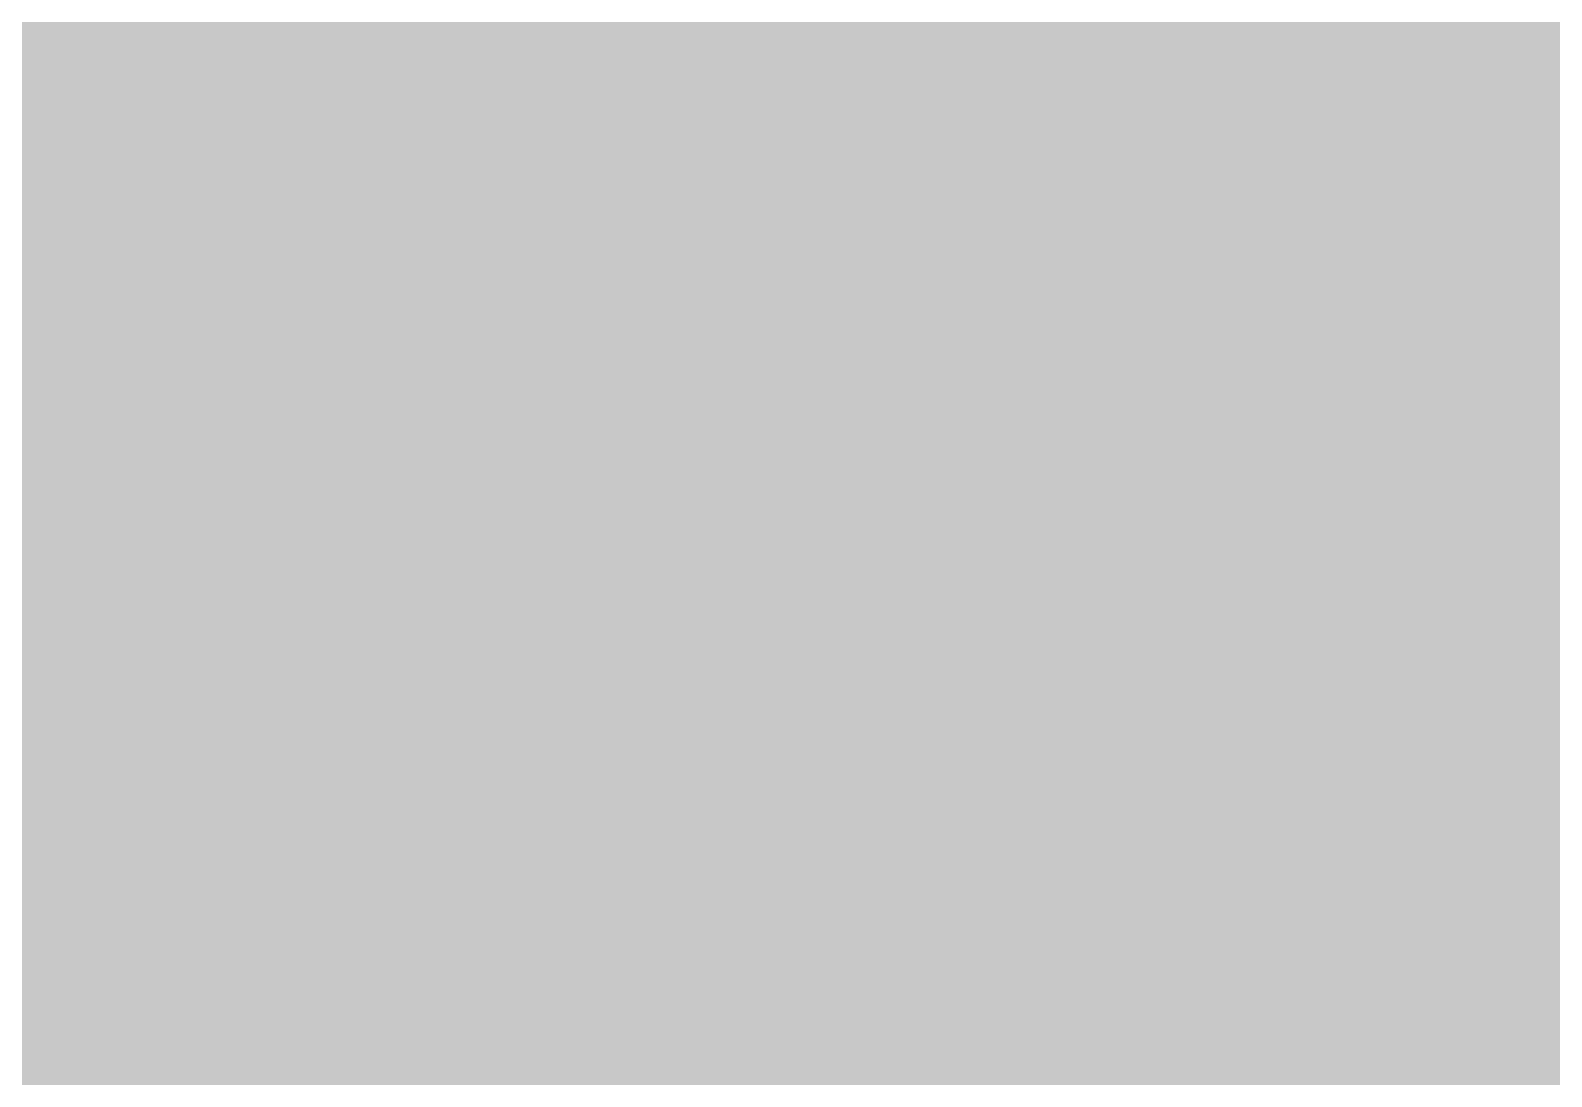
# Model space of a CAD drawing. Header units: inches. Extents: x 22 to 371, y 55 to 284.
# Drawn here: x 56.1357 to 56.4476, y 167.9019 to 168.1163 of the extents above; entities that cross this region are included whole.
import ezdxf

# ---------------------------------------------------------------- set-up
doc = ezdxf.new("R2010")
doc.units = ezdxf.units.IN
for name, color, linetype in [('Bottom Solder', 6, 'Continuous'), ('Top Layer', 1, 'Continuous'), ('Top Overlay', 2, 'Continuous'), ('Top Paste', 8, 'Continuous'), ('Top Solder', 216, 'Continuous')]:
    doc.layers.add(name, color=color, linetype=linetype)

# ---------------------------------------------------------------- blocks, each defined once
blk = doc.blocks.new('C___0402_397')
at = {"layer": 'Top Layer'}
blk.add_hatch(color=1, dxfattribs=at).paths.add_polyline_path([(-0.69849, -0.31748), (-0.69849, 0.31752), (-0.24129, 0.31752), (-0.24129, -0.31748)])
at = {"layer": 'Top Paste'}
blk.add_hatch(color=8, dxfattribs=at).paths.add_polyline_path([(-0.69849, -0.31748), (-0.69849, 0.31752), (-0.24129, 0.31752), (-0.24129, -0.31748)])
at = {"layer": 'Top Solder'}
blk.add_hatch(color=216, dxfattribs=at).paths.add_polyline_path([(-0.75849, -0.37748), (-0.75849, 0.37752), (-0.18129, 0.37752), (-0.18129, -0.37748)])
at = {"layer": 'Top Overlay'}
blk.add_lwpolyline([(-0.78739, 0.40642, 0.127, 0.127, 0), (-0.78739, -0.40638, 0.127, 0.127, 0)], format="xyseb", dxfattribs=at)

msp = doc.modelspace()

# ---------------------------------------------------------------- hatches: boundary and pattern name
at = {"layer": 'Bottom Solder'}
h = msp.add_hatch(color=6, dxfattribs=at)
edge = h.paths.add_edge_path()
edge.add_arc((56.27294, 167.5892), 0.4016, 0, 360)
at = {"layer": 'Top Solder'}
h = msp.add_hatch(color=216, dxfattribs=at)
edge = h.paths.add_edge_path()
edge.add_arc((56.27294, 167.5892), 0.4016, 0, 360)

# ---------------------------------------------------------------- linework, layer by layer
at = {"layer": 'Top Layer'}
msp.add_lwpolyline([(56.27294, 167.5892, 0.254, 0.254, 0), (56.27294, 168.24821, 0.254, 0.254, 0)], format="xyseb", dxfattribs=at)

# ---------------------------------------------------------------- block references
at = {"rotation": 90}
msp.add_blockref('C___0402_397', (56.27296, 168.7181), dxfattribs=at)

doc.saveas('drawing.dxf')
